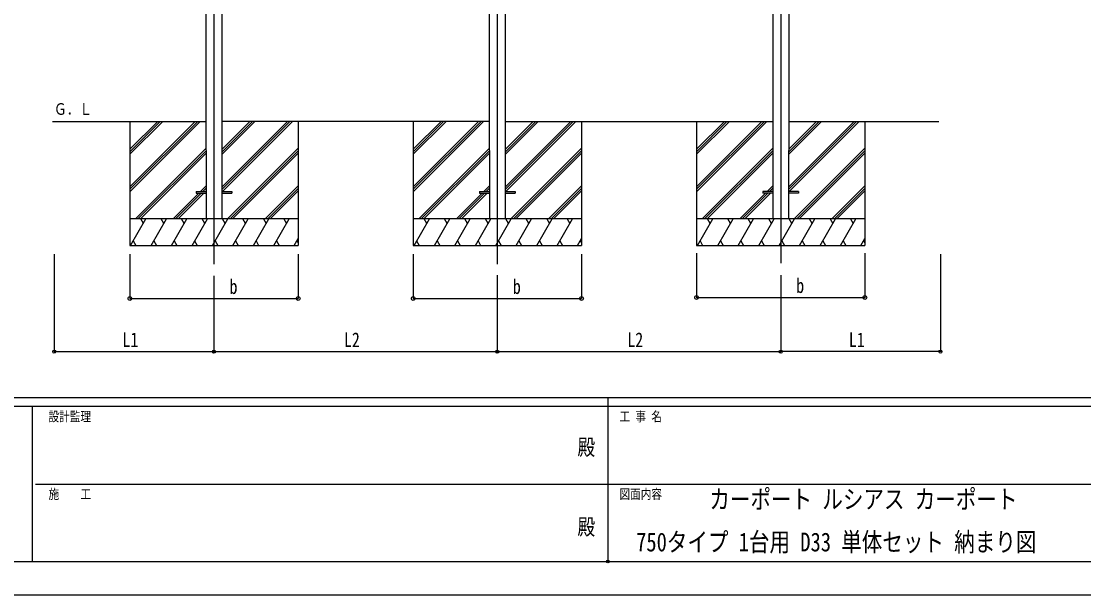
# Model space of a CAD drawing. Units: millimetres, scale not verified. Extents: x -10512 to 10512, y -7425 to 7425.
# Drawn here: x -3325 to 2675, y -7425 to -4186 of the extents above; entities that cross this region are included whole.
import ezdxf
from ezdxf.enums import TextEntityAlignment as Align

# ---------------------------------------------------------------- set-up
doc = ezdxf.new("R2010")
doc.units = ezdxf.units.MM
doc.header["$LTSCALE"] = 30
doc.header["$PDMODE"] = 32
doc.header["$PDSIZE"] = 15
for name, color, linetype in [('0-2_USER1', 3, 'Continuous'), ('0-3_YKK_12', 2, 'Continuous'), ('0-4_YKK_13', 4, 'Continuous'), ('0-5_YKK_A1', 4, 'Continuous'), ('0-6_YKK_D', 6, 'Continuous'), ('0-7_YKK_ZWAK', 7, 'Continuous')]:
    doc.layers.add(name, color=color, linetype=linetype)
doc.styles.add('ＭＳ ゴシック', font='')
doc.styles.get('ＭＳ ゴシック').set_extended_font_data('MS Gothic')

msp = doc.modelspace()

# ---------------------------------------------------------------- linework, layer by layer
at = {"layer": '0-3_YKK_12'}
for p, q in [((-2236.64, -2349.49), (-2236.64, -5558.2)), ((-636.64, -2349.49), (-636.64, -5558.2)), ((963.36, -2349.49), (963.36, -5552.69))]:
    msp.add_line(p, q, dxfattribs=at)
at = {"layer": '0-4_YKK_13'}
for p, q in [((-2336.64, -5147.42), (-2336.64, -5156.42)), ((-2336.64, -5147.42), (-2281.64, -5147.42)), ((-2336.64, -5156.42), (-2281.64, -5156.42)), ((-2191.64, -5147.42), (-2136.64, -5147.42)), ((-2191.64, -5156.42), (-2136.64, -5156.42)), ((-2136.64, -5147.42), (-2136.64, -5156.42)), ((-736.64, -5147.42), (-736.64, -5156.42)), ((-736.64, -5147.42), (-681.64, -5147.42)), ((-736.64, -5156.42), (-681.64, -5156.42)), ((-591.64, -5147.42), (-536.64, -5147.42)), ((-591.64, -5156.42), (-536.64, -5156.42)), ((-536.64, -5147.42), (-536.64, -5156.42)), ((863.36, -5147.42), (863.36, -5156.42)), ((918.36, -5147.42), (863.36, -5147.42)), ((918.36, -5156.42), (863.36, -5156.42)), ((1063.36, -5147.42), (1008.36, -5147.42)), ((1063.36, -5156.42), (1008.36, -5156.42)), ((1063.36, -5147.42), (1063.36, -5156.42))]:
    msp.add_line(p, q, dxfattribs=at)
at = {"layer": '0-5_YKK_A1'}
for p, q in [((-3148.26, -4751.92), (-2281.78, -4751.99)), ((-2711.44, -4751.92), (-2711.44, -5451.92)), ((-2711.44, -5121.1), (-2342.26, -4751.92)), ((-2711.44, -5135.24), (-2328.12, -4751.92)), ((-2711.44, -5149.38), (-2313.98, -4751.92)), ((-2711.44, -4937.25), (-2526.11, -4751.92)), ((-2711.44, -4923.11), (-2540.25, -4751.92)), ((-2711.44, -4908.97), (-2554.39, -4751.92)), ((-2191.5, -4751.13), (-681.78, -4751.55)), ((-2191.24, -5121.4), (-1821.76, -4751.92)), ((-2191.24, -5135.54), (-1807.62, -4751.92)), ((-2191.24, -4937.55), (-2005.61, -4751.92)), ((-2191.24, -4923.41), (-2019.75, -4751.92)), ((-2191.24, -4909.27), (-2033.89, -4751.92)), ((-2188.98, -5147.42), (-1793.48, -4751.92)), ((-1761.44, -4751.92), (-1761.44, -5451.92)), ((-1111.44, -4751.92), (-1111.44, -5451.92)), ((-1111.44, -5121.1), (-742.26, -4751.92)), ((-1111.44, -5135.24), (-728.12, -4751.92)), ((-1111.44, -5149.38), (-713.98, -4751.92)), ((-1111.44, -4937.25), (-926.11, -4751.92)), ((-1111.44, -4923.11), (-940.25, -4751.92)), ((-1111.44, -4908.97), (-954.39, -4751.92)), ((-591.5, -4751.57), (918.22, -4751.86)), ((-591.24, -5121.4), (-221.76, -4751.92)), ((-591.24, -5135.54), (-207.62, -4751.92)), ((-591.24, -4937.55), (-405.61, -4751.92)), ((-591.24, -4923.41), (-419.75, -4751.92)), ((-591.24, -4909.27), (-433.89, -4751.92)), ((-588.98, -5147.42), (-193.48, -4751.92)), ((-161.44, -4751.92), (-161.44, -5451.92)), ((488.56, -4751.92), (488.56, -5451.92)), ((488.56, -5121.1), (857.74, -4751.92)), ((488.56, -5135.24), (871.88, -4751.92)), ((488.56, -5149.38), (886.02, -4751.92)), ((488.56, -4937.25), (673.89, -4751.92)), ((488.56, -4923.11), (659.75, -4751.92)), ((488.56, -4908.97), (645.61, -4751.92)), ((1008.5, -4751.73), (1856.75, -4751.92)), ((1008.76, -5121.4), (1378.24, -4751.92)), ((1008.76, -5135.54), (1392.38, -4751.92)), ((1008.76, -4937.55), (1194.39, -4751.92)), ((1008.76, -4923.41), (1180.25, -4751.92)), ((1008.76, -4909.27), (1166.11, -4751.92)), ((1011.02, -5147.42), (1406.52, -4751.92)), ((1438.56, -4751.92), (1438.56, -5451.92)), ((-2680.13, -5301.92), (-2281.64, -4903.43)), ((-2665.99, -5301.92), (-2281.64, -4917.57)), ((-2159.63, -5301.92), (-1761.44, -4903.73)), ((-2145.49, -5301.92), (-1761.44, -4917.87)), ((-1080.13, -5301.92), (-681.64, -4903.43)), ((-1065.99, -5301.92), (-681.64, -4917.57)), ((-559.63, -5301.92), (-161.44, -4903.73)), ((-545.49, -5301.92), (-161.44, -4917.87)), ((519.87, -5301.92), (918.36, -4903.43)), ((534.01, -5301.92), (918.36, -4917.57)), ((1040.37, -5301.92), (1438.56, -4903.73)), ((1054.51, -5301.92), (1438.56, -4917.87)), ((-2651.85, -5301.92), (-2281.64, -4931.72)), ((-2131.35, -5301.92), (-1761.44, -4932.02)), ((-1051.85, -5301.92), (-681.64, -4931.72)), ((-531.35, -5301.92), (-161.44, -4932.02)), ((548.15, -5301.92), (918.36, -4931.72)), ((1068.65, -5301.92), (1438.56, -4932.02)), ((-2468, -5301.92), (-2322.5, -5156.42)), ((-2453.86, -5301.92), (-2308.36, -5156.42)), ((-2439.71, -5301.92), (-2294.21, -5156.42)), ((-2313.5, -5147.42), (-2281.64, -5115.56)), ((-2299.36, -5147.42), (-2281.64, -5129.71)), ((-2285.21, -5147.42), (-2281.64, -5143.85)), ((-1947.5, -5301.92), (-1761.44, -5115.86)), ((-1933.36, -5301.92), (-1761.44, -5130.01)), ((-1919.21, -5301.92), (-1761.44, -5144.15)), ((-868, -5301.92), (-722.5, -5156.42)), ((-853.86, -5301.92), (-708.36, -5156.42)), ((-839.71, -5301.92), (-694.21, -5156.42)), ((-713.5, -5147.42), (-681.64, -5115.56)), ((-699.36, -5147.42), (-681.64, -5129.71)), ((-685.21, -5147.42), (-681.64, -5143.85)), ((-347.5, -5301.92), (-161.44, -5115.86)), ((-333.36, -5301.92), (-161.44, -5130.01)), ((-319.21, -5301.92), (-161.44, -5144.15)), ((732, -5301.92), (877.5, -5156.42)), ((746.14, -5301.92), (891.64, -5156.42)), ((760.29, -5301.92), (905.79, -5156.42)), ((886.5, -5147.42), (918.36, -5115.56)), ((900.64, -5147.42), (918.36, -5129.71)), ((914.79, -5147.42), (918.36, -5143.85)), ((1252.5, -5301.92), (1438.56, -5115.86)), ((1266.64, -5301.92), (1438.56, -5130.01)), ((1280.79, -5301.92), (1438.56, -5144.15)), ((-1761.44, -5301.92), (-2711.44, -5301.92)), ((-2707.16, -5451.92), (-2620.56, -5301.92)), ((-2635.56, -5327.9), (-2650.56, -5301.92)), ((-2591.69, -5451.92), (-2505.09, -5301.92)), ((-2520.09, -5327.9), (-2535.09, -5301.92)), ((-2476.22, -5451.92), (-2389.62, -5301.92)), ((-2404.62, -5327.9), (-2419.62, -5301.92)), ((-2360.75, -5451.92), (-2274.15, -5301.92)), ((-2289.15, -5327.9), (-2304.15, -5301.92)), ((-2245.28, -5451.92), (-2158.68, -5301.92)), ((-2173.68, -5327.9), (-2188.68, -5301.92)), ((-2129.81, -5451.92), (-2043.21, -5301.92)), ((-2058.21, -5327.9), (-2073.21, -5301.92)), ((-2014.34, -5451.92), (-1927.74, -5301.92)), ((-1957.74, -5301.92), (-1942.74, -5327.9)), ((-1898.87, -5451.92), (-1812.27, -5301.92)), ((-1842.27, -5301.92), (-1827.27, -5327.9)), ((-161.44, -5301.92), (-1111.44, -5301.92)), ((-1107.16, -5451.92), (-1020.56, -5301.92)), ((-1035.56, -5327.9), (-1050.56, -5301.92)), ((-991.69, -5451.92), (-905.09, -5301.92)), ((-920.09, -5327.9), (-935.09, -5301.92)), ((-876.22, -5451.92), (-789.62, -5301.92)), ((-804.62, -5327.9), (-819.62, -5301.92)), ((-760.75, -5451.92), (-674.15, -5301.92)), ((-689.15, -5327.9), (-704.15, -5301.92)), ((-645.28, -5451.92), (-558.68, -5301.92)), ((-573.68, -5327.9), (-588.68, -5301.92)), ((-529.81, -5451.92), (-443.21, -5301.92)), ((-458.21, -5327.9), (-473.21, -5301.92)), ((-414.34, -5451.92), (-327.74, -5301.92)), ((-357.74, -5301.92), (-342.74, -5327.9)), ((-298.87, -5451.92), (-212.27, -5301.92)), ((-242.27, -5301.92), (-227.27, -5327.9)), ((1438.56, -5301.92), (488.56, -5301.92)), ((492.84, -5451.92), (579.44, -5301.92)), ((564.44, -5327.9), (549.44, -5301.92)), ((608.31, -5451.92), (694.91, -5301.92)), ((679.91, -5327.9), (664.91, -5301.92)), ((723.78, -5451.92), (810.38, -5301.92)), ((795.38, -5327.9), (780.38, -5301.92)), ((839.25, -5451.92), (925.85, -5301.92)), ((910.85, -5327.9), (895.85, -5301.92)), ((954.72, -5451.92), (1041.32, -5301.92)), ((1026.32, -5327.9), (1011.32, -5301.92)), ((1070.19, -5451.92), (1156.79, -5301.92)), ((1141.79, -5327.9), (1126.79, -5301.92)), ((1185.66, -5451.92), (1272.26, -5301.92)), ((1242.26, -5301.92), (1257.26, -5327.9)), ((1301.13, -5451.92), (1387.73, -5301.92)), ((1357.73, -5301.92), (1372.73, -5327.9)), ((-2711.44, -5451.92), (-1761.44, -5451.92)), ((-2692.17, -5425.94), (-2677.17, -5451.92)), ((-2576.7, -5425.94), (-2561.7, -5451.92)), ((-2461.23, -5425.94), (-2446.23, -5451.92)), ((-2345.75, -5425.94), (-2330.75, -5451.92)), ((-2230.28, -5425.94), (-2215.29, -5451.92)), ((-2114.81, -5425.94), (-2099.82, -5451.92)), ((-1999.34, -5425.94), (-1984.35, -5451.92)), ((-1883.88, -5425.94), (-1868.88, -5451.92)), ((-1783.4, -5451.92), (-1761.44, -5413.88)), ((-1768.41, -5425.94), (-1761.44, -5438.01)), ((-1111.44, -5451.92), (-161.44, -5451.92)), ((-1092.17, -5425.94), (-1077.17, -5451.92)), ((-976.7, -5425.94), (-961.7, -5451.92)), ((-861.23, -5425.94), (-846.23, -5451.92)), ((-745.75, -5425.94), (-730.75, -5451.92)), ((-630.28, -5425.94), (-615.29, -5451.92)), ((-514.81, -5425.94), (-499.82, -5451.92)), ((-399.34, -5425.94), (-384.35, -5451.92)), ((-283.88, -5425.94), (-268.88, -5451.92)), ((-183.4, -5451.92), (-161.44, -5413.88)), ((-168.41, -5425.94), (-161.44, -5438.01)), ((488.56, -5451.92), (1438.56, -5451.92)), ((507.83, -5425.94), (522.83, -5451.92)), ((623.3, -5425.94), (638.3, -5451.92)), ((738.77, -5425.94), (753.77, -5451.92)), ((854.25, -5425.94), (869.25, -5451.92)), ((969.72, -5425.94), (984.71, -5451.92)), ((1085.19, -5425.94), (1100.18, -5451.92)), ((1200.66, -5425.94), (1215.65, -5451.92)), ((1316.12, -5425.94), (1331.12, -5451.92)), ((1416.6, -5451.92), (1438.56, -5413.88)), ((1431.59, -5425.94), (1438.56, -5438.01))]:
    msp.add_line(p, q, dxfattribs=at)
for points in [[(-2281.84, -2267.38), (-2281.84, -4526.92), (-2281.64, -5301.92)], [(-2191.44, -2267.38), (-2191.44, -4526.92), (-2191.64, -5301.92)], [(-681.84, -2267.38), (-681.84, -4526.92), (-681.64, -5301.92)], [(-591.44, -2267.38), (-591.44, -4526.92), (-591.64, -5301.92)], [(918.16, -2267.38), (918.16, -4526.92), (918.36, -5301.92)], [(1008.56, -2267.38), (1008.56, -4526.92), (1008.36, -5301.92)]]:
    msp.add_lwpolyline(points, dxfattribs=at)
at = {"layer": '0-6_YKK_D'}
for p, q in [((-3138.74, -5501.92), (-3138.74, -6052.92)), ((-2711.44, -5501.92), (-2711.44, -5752.92)), ((-1761.44, -5501.92), (-1761.44, -5752.92)), ((-1111.44, -5501.92), (-1111.44, -5752.92)), ((-161.44, -5501.92), (-161.44, -5752.92)), ((488.56, -5496.41), (488.56, -5747.41)), ((1438.56, -5496.41), (1438.56, -5747.41)), ((1865.46, -5501.92), (1865.46, -6052.92)), ((-2236.64, -5623.8), (-2236.64, -6052.92)), ((-2236.64, -5623.8), (-2236.64, -6052.92)), ((-636.64, -5620.19), (-636.64, -6052.92)), ((-636.64, -5624.8), (-636.64, -6052.92)), ((963.36, -5620.19), (963.36, -6052.92)), ((963.36, -5621.19), (963.36, -6052.92)), ((-2711.44, -5751.92), (-1761.44, -5751.92)), ((-1111.44, -5751.92), (-161.44, -5751.92)), ((488.56, -5746.41), (1438.56, -5746.41)), ((-3138.74, -6051.92), (-2236.64, -6051.92)), ((-2236.64, -6051.92), (-636.64, -6051.92)), ((-636.64, -6051.92), (963.36, -6051.92)), ((1865.46, -6051.92), (963.36, -6051.92))]:
    msp.add_line(p, q, dxfattribs=at)
for centre, radius in [((-2711.44, -5751.92), 10.62), ((-1761.44, -5751.92), 10.62), ((-1111.44, -5751.92), 10.62), ((-161.44, -5751.92), 10.62), ((488.56, -5746.41), 10.62), ((1438.56, -5746.41), 10.62), ((-3138.74, -6051.92), 8.5), ((-2236.64, -6051.92), 8.5), ((-2236.64, -6051.92), 8.5), ((-636.64, -6051.92), 8.5), ((-636.64, -6051.92), 8.5), ((963.36, -6051.92), 8.5), ((963.36, -6051.92), 8.5), ((1865.46, -6051.92), 8.5)]:
    msp.add_circle(centre, radius, dxfattribs=at)
at = {"layer": '0-7_YKK_ZWAK'}
for p, q in [((9737.55, -6312.5), (-9762.45, -6312.5)), ((-12.45, -6312.5), (-12.45, -7237.5)), ((-3262.45, -6362.5), (-9762.45, -6362.5)), ((-3262.45, -6362.5), (-3262.45, -7237.5)), ((-12.45, -6362.5), (-3262.45, -6362.5)), ((3237.55, -6362.5), (-12.45, -6362.5)), ((-3243.7, -6800), (-12.45, -6800)), ((-12.45, -6800), (3237.55, -6800)), ((-9762.45, -7237.5), (-3262.45, -7237.5)), ((-3262.45, -7237.5), (-12.45, -7237.5)), ((-12.45, -7237.5), (3237.55, -7237.5))]:
    msp.add_line(p, q, dxfattribs=at)
msp.add_lwpolyline([(-10512.5, -7425), (10512.5, -7425), (10512.5, 7425), (-10512.5, 7425)], close=True, dxfattribs=at)
msp.add_point((-12.45, -7237.5), dxfattribs=at)

# ---------------------------------------------------------------- texts
at = {"layer": '0-2_USER1', "style": 'ＭＳ ゴシック', "width": 0.8}
for s, height, p in [('Ｇ．Ｌ', 65.98, (-3140.39, -4734.7)), ('カーポート ルシアス カーポート', 106.3, (560.82, -6970.42)), ('750タイプ 1台用 D33 単体セット 納まり図', 106.3, (147.08, -7212.08))]:
    msp.add_text(s, height=height, dxfattribs=at).set_placement(p, align=Align.BOTTOM_LEFT)
at = {"layer": '0-6_YKK_D', "style": 'ＭＳ ゴシック', "width": 0.8}
for s, p in [('b', (1051.14, -5745.41)), ('b', (-2148.86, -5750.92)), ('b', (-548.86, -5750.92)), ('L1', (-2753.69, -6050.92)), ('L2', (-1502.64, -6050.92)), ('L2', (97.36, -6050.92)), ('L1', (1348.41, -6050.92))]:
    msp.add_text(s, height=82.48, dxfattribs=at).set_placement(p, align=Align.BOTTOM_LEFT)
at = {"layer": '0-7_YKK_ZWAK', "style": 'ＭＳ ゴシック', "width": 0.8}
for s, height, p in [('設計監理', 54.99, (-3170.78, -6462.5)), ('工 事 名', 54.99, (53.17, -6462.5)), ('殿', 91.64, (-184.17, -6664.58)), ('施\u3000\u3000工', 54.99, (-3170.78, -6900)), ('図面内容', 54.99, (53.17, -6900)), ('殿', 91.64, (-184.17, -7114.58))]:
    msp.add_text(s, height=height, dxfattribs=at).set_placement(p, align=Align.BOTTOM_LEFT)

doc.saveas('drawing.dxf')
